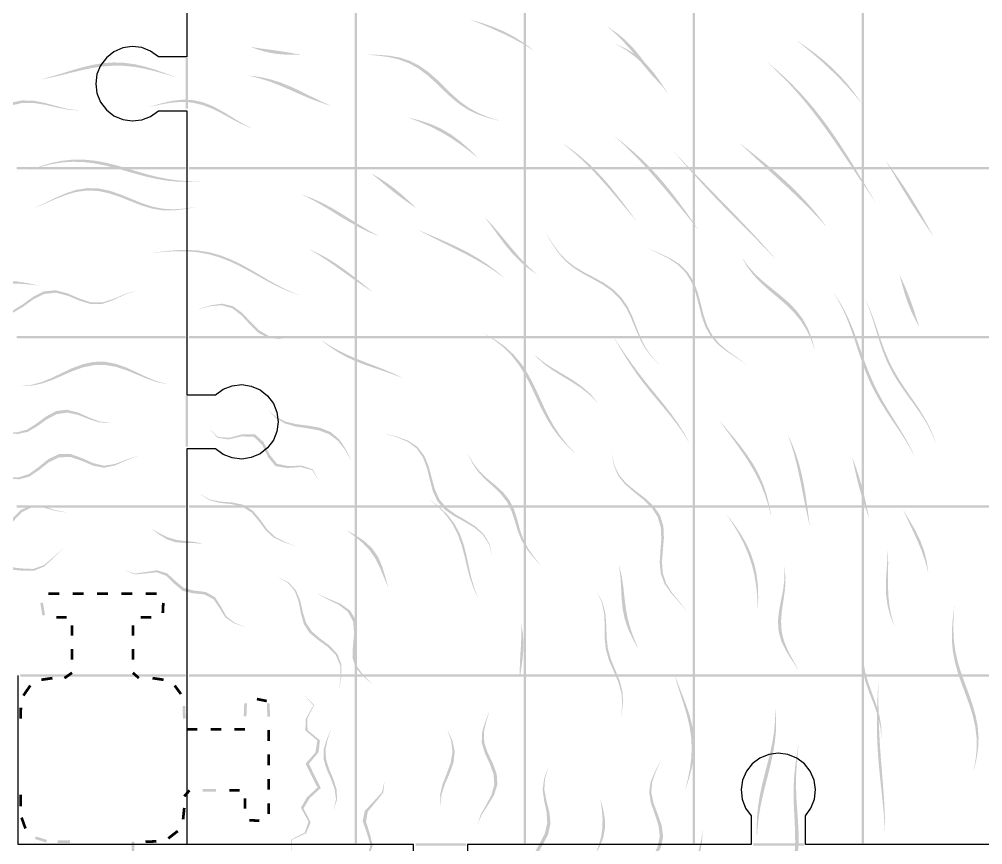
# Model space of a CAD drawing. Header units: millimetres. Extents: x 5 to 414, y 6 to 775.
# Drawn here: x 198.5 to 331.7, y 185.4 to 299.4 of the extents above; entities that cross this region are included whole.
import ezdxf

# ---------------------------------------------------------------- set-up
doc = ezdxf.new("R2010")
doc.units = ezdxf.units.MM
doc.layers.add('CUT', color=1, linetype='Continuous')
doc.layers.add('RASTER', color=7, linetype='Continuous')

msp = doc.modelspace()

# ---------------------------------------------------------------- hatches: boundary and pattern name
at = {"layer": 'RASTER'}
for points in [[(244.862, 302.001), (245.188, 302.001), (245.188, 278.977), (244.862, 278.977)], [(268.212, 302.001), (268.538, 302.001), (268.538, 278.977), (268.212, 278.977)], [(291.562, 302.001), (291.888, 302.001), (291.888, 278.977), (291.562, 278.977)], [(314.912, 302.001), (315.238, 302.001), (315.238, 278.977), (314.912, 278.977)], [(260.912, 299.319), (262.475, 298.868), (264.006, 298.338), (265.488, 297.706), (266.91, 296.958), (268.268, 296.099), (269.566, 295.144), (269.556, 295.128), (268.184, 295.955), (266.774, 296.719), (265.336, 297.43), (263.876, 298.096), (262.399, 298.72), (260.904, 299.302)], [(279.813, 298.356), (281.088, 297.503), (282.268, 296.517), (283.354, 295.408), (284.356, 294.202), (285.3, 292.934), (286.218, 291.651), (287.146, 290.397), (287.134, 290.382), (286.091, 291.493), (285.084, 292.66), (284.094, 293.859), (283.096, 295.063), (282.063, 296.234), (280.971, 297.338), (279.802, 298.34)], [(280.971, 295.971), (282.488, 295.25), (283.878, 294.349), (285.118, 293.25), (286.215, 291.978), (287.204, 290.588), (288.142, 289.157), (288.13, 289.143), (287.101, 290.463), (286.048, 291.77), (284.93, 293.01), (283.717, 294.137), (282.392, 295.12), (280.96, 295.955)], [(305.985, 296.459), (307.274, 295.569), (308.533, 294.641), (309.748, 293.662), (310.906, 292.623), (311.998, 291.52), (313.021, 290.352), (313.977, 289.126), (314.874, 287.851), (314.859, 287.839), (313.875, 289.036), (312.846, 290.194), (311.776, 291.314), (310.669, 292.399), (309.531, 293.452), (308.366, 294.475), (307.178, 295.472), (305.972, 296.446)], [(230.545, 295.566), (231.673, 295.393), (232.808, 295.242), (233.946, 295.091), (235.082, 294.921), (236.213, 294.723), (237.338, 294.497), (237.333, 294.479), (236.151, 294.492), (234.982, 294.533), (233.837, 294.645), (232.717, 294.852), (231.621, 295.159), (230.541, 295.548)], [(246.547, 294.525), (248.098, 294.481), (249.635, 294.363), (251.122, 294.095), (252.533, 293.63), (253.85, 292.95), (255.074, 292.079), (256.221, 291.067), (257.321, 289.988), (258.413, 288.923), (259.539, 287.945), (260.731, 287.102), (262.008, 286.414), (263.371, 285.866), (264.8, 285.411), (264.79, 285.396), (263.313, 285.768), (261.906, 286.238), (260.591, 286.854), (259.37, 287.635), (258.225, 288.566), (257.123, 289.6), (256.024, 290.666), (254.887, 291.685), (253.682, 292.583), (252.391, 293.307), (251.011, 293.833), (249.558, 294.173), (248.057, 294.375), (246.541, 294.507)], [(201.586, 291.126), (202.982, 291.494), (204.382, 291.914), (205.791, 292.351), (207.213, 292.76), (208.646, 293.1), (210.089, 293.333), (211.537, 293.433), (212.984, 293.385), (214.424, 293.191), (215.853, 292.866), (217.266, 292.439), (218.664, 291.949), (220.049, 291.439), (220.047, 291.421), (218.653, 291.828), (217.25, 292.22), (215.834, 292.561), (214.407, 292.817), (212.971, 292.963), (211.53, 292.986), (210.089, 292.886), (208.652, 292.677), (207.223, 292.386), (205.805, 292.046), (204.395, 291.695), (202.991, 291.372), (201.588, 291.107)], [(221.512, 294.062), (221.838, 294.062), (221.838, 287.057), (221.512, 287.057)], [(301.887, 293.474), (303.059, 292.489), (304.199, 291.468), (305.302, 290.408), (306.367, 289.31), (307.393, 288.176), (308.379, 287.006), (309.328, 285.804), (310.241, 284.574), (311.121, 283.32), (311.972, 282.046), (312.8, 280.757), (313.608, 279.458), (314.404, 278.155), (315.193, 276.85), (315.979, 275.549), (316.768, 274.254), (316.753, 274.243), (315.902, 275.492), (315.056, 276.747), (314.215, 278.008), (313.374, 279.272), (312.529, 280.536), (311.676, 281.799), (310.81, 283.054), (309.927, 284.3), (309.023, 285.532), (308.094, 286.746), (307.137, 287.937), (306.15, 289.103), (305.131, 290.241), (304.078, 291.347), (302.992, 292.421), (301.874, 293.461)], [(230.222, 291.617), (231.722, 291.425), (233.195, 291.103), (234.635, 290.649), (236.04, 290.082), (237.418, 289.437), (238.777, 288.76), (240.133, 288.094), (241.499, 287.478), (241.493, 287.46), (240.075, 287.919), (238.68, 288.449), (237.298, 289.035), (235.918, 289.646), (234.528, 290.243), (233.117, 290.787), (231.681, 291.245), (230.218, 291.598)], [(186.857, 284.726), (188.463, 284.671), (190.019, 284.767), (191.514, 285.114), (192.96, 285.719), (194.388, 286.491), (195.833, 287.269), (197.32, 287.877), (198.858, 288.185), (200.435, 288.154), (202.03, 287.846), (203.619, 287.407), (205.187, 287.016), (206.731, 286.829), (206.732, 286.81), (205.192, 286.911), (203.632, 287.219), (202.053, 287.586), (200.468, 287.837), (198.901, 287.828), (197.373, 287.499), (195.892, 286.892), (194.45, 286.136), (193.02, 285.406), (191.567, 284.859), (190.061, 284.583), (188.488, 284.568), (186.862, 284.708)], [(216.484, 287.292), (217.983, 287.738), (219.491, 288.104), (220.996, 288.292), (222.478, 288.237), (223.925, 287.916), (225.328, 287.353), (226.687, 286.616), (228.015, 285.798), (229.33, 285.006), (230.657, 284.331), (230.653, 284.313), (229.302, 284.879), (227.969, 285.573), (226.63, 286.312), (225.267, 286.999), (223.868, 287.543), (222.43, 287.881), (220.959, 287.985), (219.468, 287.875), (217.971, 287.609), (216.483, 287.273)], [(252.242, 285.824), (253.823, 285.428), (255.36, 284.921), (256.828, 284.268), (258.21, 283.454), (259.504, 282.491), (260.722, 281.413), (261.889, 280.271), (261.879, 280.255), (260.623, 281.248), (259.338, 282.204), (258.01, 283.097), (256.634, 283.908), (255.208, 284.627), (253.738, 285.255), (252.234, 285.808)], [(280.883, 283.147), (282.111, 282.183), (283.301, 281.172), (284.451, 280.116), (285.559, 279.015), (286.624, 277.871), (287.647, 276.689), (288.632, 275.473), (289.583, 274.23), (290.505, 272.968), (291.406, 271.693), (292.293, 270.414), (292.279, 270.402), (291.309, 271.605), (290.334, 272.807), (289.352, 274.007), (288.361, 275.203), (287.358, 276.392), (286.338, 277.57), (285.299, 278.734), (284.237, 279.877), (283.147, 280.995), (282.026, 282.082), (280.871, 283.133)], [(273.592, 282.258), (274.806, 281.421), (275.973, 280.519), (277.088, 279.554), (278.15, 278.528), (279.163, 277.448), (280.132, 276.325), (281.062, 275.169), (281.966, 273.992), (282.854, 272.81), (283.738, 271.632), (283.725, 271.619), (282.777, 272.729), (281.833, 273.85), (280.887, 274.975), (279.93, 276.097), (278.956, 277.207), (277.955, 278.295), (276.923, 279.351), (275.852, 280.366), (274.738, 281.333), (273.58, 282.244)], [(289.026, 281.029), (290.035, 279.983), (291.043, 278.939), (292.052, 277.896), (293.063, 276.855), (294.074, 275.816), (295.087, 274.776), (296.101, 273.735), (297.113, 272.692), (298.123, 271.643), (299.128, 270.587), (300.126, 269.523), (301.114, 268.447), (302.089, 267.358), (303.05, 266.254), (303.035, 266.242), (302.023, 267.307), (301, 268.358), (299.97, 269.398), (298.938, 270.431), (297.909, 271.462), (296.885, 272.494), (295.87, 273.53), (294.864, 274.573), (293.87, 275.624), (292.885, 276.685), (291.91, 277.756), (290.942, 278.836), (289.977, 279.923), (289.013, 281.015)], [(298.107, 282.252), (299.291, 281.321), (300.476, 280.383), (301.652, 279.431), (302.814, 278.458), (303.953, 277.458), (305.064, 276.427), (306.141, 275.363), (307.181, 274.264), (308.18, 273.13), (309.138, 271.962), (310.054, 270.761), (310.039, 270.75), (309.02, 271.873), (307.971, 272.968), (306.897, 274.039), (305.806, 275.09), (304.704, 276.127), (303.597, 277.153), (302.488, 278.172), (301.382, 279.189), (300.281, 280.204), (299.184, 281.221), (298.093, 282.239)], [(200.093, 278.602), (201.522, 279.129), (202.973, 279.556), (204.444, 279.855), (205.929, 280.007), (207.422, 280.007), (208.915, 279.863), (210.402, 279.595), (211.877, 279.233), (213.338, 278.814), (214.785, 278.379), (216.221, 277.965), (217.651, 277.604), (219.082, 277.322), (220.52, 277.128), (221.971, 277.022), (223.439, 276.991), (223.436, 276.972), (221.957, 276.929), (220.498, 276.962), (219.055, 277.088), (217.623, 277.312), (216.194, 277.624), (214.762, 278.001), (213.321, 278.414), (211.867, 278.825), (210.4, 279.195), (208.92, 279.485), (207.433, 279.665), (205.944, 279.714), (204.46, 279.621), (202.987, 279.389), (201.532, 279.035), (200.095, 278.584)], [(318.33, 279.745), (319.22, 278.517), (320.09, 277.276), (320.936, 276.018), (321.755, 274.741), (322.544, 273.447), (323.308, 272.138), (324.052, 270.818), (324.785, 269.494), (324.769, 269.484), (323.923, 270.734), (323.083, 271.989), (322.257, 273.253), (321.448, 274.528), (320.654, 275.817), (319.873, 277.117), (319.096, 278.425), (318.315, 279.734)], [(198.162, 278.977), (221.512, 278.977), (221.512, 278.651), (198.162, 278.651)], [(221.979, 278.977), (245.188, 278.977), (245.188, 278.651), (221.979, 278.651)], [(244.862, 278.977), (268.538, 278.977), (268.538, 278.651), (244.862, 278.651)], [(244.862, 278.651), (245.188, 278.651), (245.188, 255.627), (244.862, 255.627)], [(268.212, 278.977), (291.888, 278.977), (291.888, 278.651), (268.212, 278.651)], [(268.212, 278.651), (268.538, 278.651), (268.538, 255.627), (268.212, 255.627)], [(291.562, 278.977), (315.238, 278.977), (315.238, 278.651), (291.562, 278.651)], [(291.562, 278.651), (291.888, 278.651), (291.888, 255.627), (291.562, 255.627)], [(314.912, 278.977), (338.588, 278.977), (338.588, 278.651), (314.912, 278.651)], [(314.912, 278.651), (315.238, 278.651), (315.238, 255.627), (314.912, 255.627)], [(247.205, 278.082), (248.308, 277.437), (249.378, 276.734), (250.409, 275.966), (251.402, 275.137), (252.363, 274.266), (253.307, 273.383), (253.298, 273.367), (252.253, 274.065), (251.222, 274.798), (250.209, 275.573), (249.208, 276.39), (248.209, 277.23), (247.198, 278.065)], [(200.581, 273.34), (202.002, 273.997), (203.438, 274.705), (204.901, 275.353), (206.393, 275.835), (207.908, 276.071), (209.431, 276.029), (210.95, 275.722), (212.451, 275.217), (213.93, 274.611), (215.389, 274.015), (216.838, 273.532), (218.295, 273.232), (219.772, 273.143), (221.281, 273.24), (222.822, 273.454), (222.819, 273.435), (221.268, 273.149), (219.751, 272.982), (218.27, 273.006), (216.813, 273.25), (215.366, 273.689), (213.912, 274.255), (212.44, 274.845), (210.946, 275.35), (209.434, 275.672), (207.916, 275.745), (206.406, 275.553), (204.916, 275.126), (203.452, 274.543), (202.011, 273.905), (200.583, 273.322)], [(237.596, 275.159), (239.015, 274.644), (240.392, 274.022), (241.729, 273.31), (243.033, 272.536), (244.316, 271.733), (245.594, 270.934), (246.88, 270.166), (248.187, 269.446), (248.178, 269.429), (246.804, 270.015), (245.464, 270.666), (244.156, 271.384), (242.867, 272.157), (241.582, 272.956), (240.283, 273.745), (238.956, 274.485), (237.59, 275.141)], [(262.873, 272.032), (263.921, 270.903), (264.926, 269.732), (265.905, 268.546), (266.881, 267.374), (267.878, 266.242), (268.919, 265.172), (270.021, 264.176), (270.009, 264.162), (268.795, 265.029), (267.67, 265.992), (266.629, 267.062), (265.658, 268.23), (264.73, 269.472), (263.81, 270.751), (262.862, 272.017)], [(253.668, 270.298), (255.053, 269.695), (256.449, 269.096), (257.845, 268.481), (259.229, 267.833), (260.588, 267.135), (261.911, 266.373), (263.185, 265.54), (264.405, 264.631), (265.565, 263.648), (265.553, 263.634), (264.324, 264.532), (263.048, 265.363), (261.734, 266.137), (260.393, 266.864), (259.039, 267.559), (257.68, 268.236), (256.327, 268.908), (254.985, 269.587), (253.658, 270.282)], [(271.344, 269.747), (272.19, 268.44), (273.085, 267.208), (274.104, 266.123), (275.279, 265.207), (276.595, 264.426), (277.988, 263.703), (279.363, 262.943), (280.624, 262.057), (281.696, 260.99), (282.556, 259.735), (283.232, 258.334), (283.804, 256.864), (284.378, 255.415), (285.055, 254.06), (285.902, 252.842), (286.932, 251.756), (286.917, 251.745), (285.842, 252.799), (284.954, 253.984), (284.24, 255.306), (283.635, 256.727), (283.038, 258.171), (282.344, 259.552), (281.476, 260.794), (280.402, 261.854), (279.149, 262.74), (277.788, 263.508), (276.417, 264.245), (275.128, 265.049), (273.984, 265.995), (273.001, 267.114), (272.141, 268.384), (271.332, 269.733)], [(285.438, 267.735), (286.956, 267.096), (288.442, 266.402), (289.775, 265.552), (290.865, 264.483), (291.681, 263.186), (292.254, 261.704), (292.675, 260.124), (293.071, 258.548), (293.571, 257.068), (294.277, 255.748), (295.231, 254.601), (296.407, 253.594), (297.715, 252.656), (299.024, 251.699), (299.008, 251.689), (297.64, 252.609), (296.278, 253.51), (295.054, 254.482), (294.061, 255.598), (293.328, 256.893), (292.811, 258.355), (292.412, 259.923), (292, 261.505), (291.448, 262.997), (290.664, 264.315), (289.613, 265.413), (288.326, 266.3), (286.891, 267.036), (285.424, 267.722)], [(217.004, 267.151), (218.555, 267.352), (220.115, 267.496), (221.675, 267.541), (223.223, 267.451), (224.746, 267.206), (226.236, 266.8), (227.685, 266.247), (229.093, 265.575), (230.465, 264.821), (231.81, 264.031), (233.142, 263.249), (234.478, 262.512), (235.832, 261.849), (237.217, 261.269), (237.209, 261.252), (235.802, 261.772), (234.428, 262.379), (233.077, 263.063), (231.735, 263.801), (230.385, 264.557), (229.014, 265.288), (227.61, 265.953), (226.169, 266.511), (224.69, 266.936), (223.178, 267.213), (221.643, 267.347), (220.095, 267.355), (218.545, 267.27), (217.002, 267.133)], [(238.677, 267.579), (240.025, 266.945), (241.33, 266.223), (242.592, 265.419), (243.811, 264.548), (244.996, 263.63), (246.158, 262.691), (247.312, 261.759), (247.302, 261.743), (246.08, 262.549), (244.867, 263.384), (243.658, 264.242), (242.444, 265.111), (241.215, 265.97), (239.96, 266.796), (238.67, 267.561)], [(298.383, 266.462), (299.238, 265.278), (300.219, 264.19), (301.316, 263.181), (302.492, 262.218), (303.691, 261.259), (304.847, 260.256), (305.896, 259.172), (306.789, 257.981), (307.501, 256.676), (308.037, 255.268), (308.431, 253.787), (308.415, 253.777), (307.909, 255.192), (307.272, 256.536), (306.477, 257.785), (305.527, 258.934), (304.45, 259.992), (303.298, 260.989), (302.133, 261.965), (301.018, 262.965), (300.004, 264.03), (299.12, 265.188), (298.369, 266.45)], [(320.197, 264.007), (320.727, 262.871), (321.224, 261.717), (321.678, 260.543), (322.091, 259.35), (322.479, 258.149), (322.868, 256.952), (322.852, 256.944), (322.259, 258.029), (321.725, 259.147), (321.26, 260.306), (320.862, 261.507), (320.513, 262.743), (320.181, 263.998)], [(191.326, 260.992), (192.556, 261.858), (193.846, 262.572), (195.207, 263.049), (196.63, 263.249), (198.096, 263.194), (199.576, 262.958), (201.047, 262.652), (201.049, 262.634), (199.604, 262.783), (198.15, 262.894), (196.704, 262.881), (195.289, 262.683), (193.919, 262.277), (192.602, 261.687), (191.331, 260.975)], [(189.379, 258.815), (190.927, 259.262), (192.627, 259.16), (194.355, 258.834), (195.998, 258.72), (197.514, 259.113), (198.949, 259.996), (200.391, 261.042), (201.909, 261.804), (203.514, 261.968), (205.165, 261.536), (206.802, 260.83), (208.396, 260.301), (209.961, 260.277), (211.537, 260.77), (213.15, 261.471), (214.783, 261.93), (214.782, 261.911), (213.146, 261.387), (211.534, 260.623), (209.961, 260.072), (208.402, 260.046), (206.817, 260.533), (205.19, 261.21), (203.549, 261.622), (201.952, 261.453), (200.442, 260.699), (199.006, 259.673), (197.573, 258.822), (196.055, 258.471), (194.406, 258.636), (192.666, 259.019), (190.951, 259.182), (189.385, 258.797)], [(311.054, 261.614), (311.877, 260.372), (312.605, 259.072), (313.245, 257.721), (313.813, 256.334), (314.332, 254.924), (314.829, 253.509), (315.33, 252.104), (315.863, 250.719), (316.444, 249.363), (317.086, 248.037), (317.788, 246.739), (318.542, 245.462), (319.328, 244.194), (320.122, 242.923), (320.895, 241.637), (321.618, 240.326), (322.265, 238.981), (322.247, 238.974), (321.537, 240.295), (320.755, 241.581), (319.927, 242.842), (319.084, 244.089), (318.258, 245.335), (317.473, 246.594), (316.751, 247.878), (316.1, 249.194), (315.521, 250.546), (315.001, 251.932), (314.523, 253.345), (314.06, 254.773), (313.582, 256.202), (313.062, 257.614), (312.475, 258.994), (311.804, 260.327), (311.038, 261.604)], [(223.266, 259.342), (224.92, 259.88), (226.537, 260.113), (228.018, 259.763), (229.319, 258.829), (230.49, 257.582), (231.652, 256.423), (232.943, 255.68), (234.435, 255.444), (236.089, 255.528), (237.76, 255.569), (237.752, 255.552), (236.038, 255.415), (234.351, 255.242), (232.836, 255.405), (231.534, 256.1), (230.374, 257.241), (229.216, 258.501), (227.936, 259.479), (226.481, 259.901), (224.891, 259.759), (223.262, 259.324)], [(315.441, 260.695), (316.057, 259.342), (316.59, 257.946), (317.074, 256.529), (317.549, 255.114), (318.054, 253.722), (318.622, 252.367), (319.271, 251.055), (320.005, 249.784), (320.811, 248.544), (321.66, 247.317), (322.515, 246.085), (323.331, 244.83), (324.069, 243.536), (324.697, 242.194), (325.198, 240.801), (325.181, 240.795), (324.624, 242.165), (323.944, 243.485), (323.159, 244.758), (322.302, 245.993), (321.417, 247.208), (320.547, 248.421), (319.731, 249.653), (318.999, 250.921), (318.363, 252.235), (317.818, 253.598), (317.345, 255.004), (316.911, 256.438), (316.473, 257.879), (315.99, 259.303), (315.425, 260.685)], [(262.8, 255.961), (264.249, 255.154), (265.588, 254.211), (266.789, 253.116), (267.838, 251.872), (268.741, 250.502), (269.526, 249.041), (270.234, 247.536), (270.914, 246.031), (271.62, 244.566), (272.394, 243.169), (273.268, 241.853), (274.251, 240.613), (275.331, 239.43), (275.315, 239.42), (274.151, 240.546), (273.092, 241.728), (272.153, 242.991), (271.328, 244.341), (270.59, 245.77), (269.896, 247.253), (269.194, 248.752), (268.434, 250.222), (267.57, 251.619), (266.575, 252.905), (265.438, 254.056), (264.167, 255.066), (262.788, 255.947)], [(198.162, 255.627), (221.512, 255.627), (221.512, 255.301), (198.162, 255.301)], [(221.979, 255.627), (245.188, 255.627), (245.188, 255.301), (221.979, 255.301)], [(240.272, 255.06), (241.408, 254.325), (242.579, 253.662), (243.792, 253.065), (245.044, 252.522), (246.33, 252.015), (247.639, 251.519), (248.952, 251.006), (250.252, 250.452), (251.519, 249.831), (251.507, 249.817), (250.171, 250.344), (248.813, 250.814), (247.46, 251.261), (246.135, 251.72), (244.855, 252.223), (243.629, 252.796), (242.46, 253.456), (241.342, 254.207), (240.263, 255.043)], [(244.862, 255.627), (268.538, 255.627), (268.538, 255.301), (244.862, 255.301)], [(244.862, 255.301), (245.188, 255.301), (245.188, 232.277), (244.862, 232.277)], [(268.212, 255.627), (291.888, 255.627), (291.888, 255.301), (268.212, 255.301)], [(268.212, 255.301), (268.538, 255.301), (268.538, 232.277), (268.212, 232.277)], [(280.704, 255.394), (281.537, 254.158), (282.373, 252.93), (283.227, 251.717), (284.107, 250.526), (285.017, 249.355), (285.95, 248.196), (286.895, 247.04), (287.833, 245.873), (288.743, 244.684), (289.604, 243.459), (290.399, 242.192), (291.115, 240.881), (291.099, 240.872), (290.311, 242.143), (289.451, 243.37), (288.535, 244.558), (287.584, 245.718), (286.622, 246.863), (285.671, 248.008), (284.75, 249.169), (283.869, 250.355), (283.032, 251.572), (282.233, 252.821), (281.459, 254.096), (280.69, 255.382)], [(291.562, 255.627), (315.238, 255.627), (315.238, 255.301), (291.562, 255.301)], [(291.562, 255.301), (291.888, 255.301), (291.888, 232.277), (291.562, 232.277)], [(314.912, 255.627), (338.588, 255.627), (338.588, 255.301), (314.912, 255.301)], [(314.912, 255.301), (315.238, 255.301), (315.238, 232.277), (314.912, 232.277)], [(269.702, 253.053), (270.883, 252.084), (272.195, 251.217), (273.586, 250.397), (274.985, 249.557), (276.31, 248.634), (277.491, 247.58), (278.475, 246.371), (278.46, 246.36), (277.374, 247.493), (276.115, 248.482), (274.748, 249.366), (273.353, 250.202), (272.008, 251.055), (270.774, 251.986), (269.688, 253.04)], [(198.745, 248.73), (200.192, 248.904), (201.6, 249.285), (202.993, 249.852), (204.394, 250.531), (205.825, 251.207), (207.293, 251.756), (208.793, 252.072), (210.306, 252.091), (211.811, 251.811), (213.289, 251.29), (214.731, 250.631), (216.142, 249.959), (217.54, 249.391), (218.949, 249.007), (218.946, 248.989), (217.523, 249.276), (216.118, 249.752), (214.705, 250.341), (213.267, 250.93), (211.798, 251.399), (210.304, 251.646), (208.803, 251.616), (207.315, 251.312), (205.857, 250.796), (204.432, 250.172), (203.031, 249.563), (201.634, 249.079), (200.214, 248.79), (198.749, 248.711)], [(221.512, 247.362), (221.838, 247.362), (221.838, 240.357), (221.512, 240.357)], [(195.114, 242.583), (196.704, 242.386), (198.214, 242.343), (199.598, 242.731), (200.902, 243.555), (202.214, 244.538), (203.606, 245.274), (205.087, 245.463), (206.611, 245.083), (208.116, 244.404), (209.576, 243.837), (211.009, 243.701), (211.008, 243.682), (209.577, 243.701), (208.126, 244.16), (206.634, 244.751), (205.127, 245.068), (203.662, 244.847), (202.283, 244.113), (200.978, 243.165), (199.672, 242.406), (198.275, 242.107), (196.742, 242.256), (195.12, 242.566)], [(232.833, 245.444), (234.012, 244.465), (235.344, 243.806), (236.858, 243.457), (238.493, 243.255), (240.114, 242.96), (241.565, 242.36), (242.74, 241.356), (243.635, 240.002), (244.354, 238.482), (244.342, 238.468), (243.539, 239.88), (242.577, 241.135), (241.357, 242.062), (239.888, 242.617), (238.277, 242.905), (236.676, 243.142), (235.213, 243.565), (233.942, 244.326), (232.825, 245.427)], [(295.339, 243.907), (296.296, 242.741), (297.268, 241.573), (298.223, 240.385), (299.128, 239.163), (299.955, 237.894), (300.678, 236.574), (301.284, 235.2), (301.767, 233.775), (302.136, 232.31), (302.407, 230.815), (302.39, 230.808), (302.019, 232.265), (301.561, 233.693), (301.008, 235.084), (300.359, 236.435), (299.622, 237.744), (298.814, 239.014), (297.955, 240.254), (297.07, 241.472), (296.185, 242.683), (295.322, 243.898)], [(224.762, 242.832), (225.963, 241.699), (227.519, 241.584), (229.367, 242.071), (231.068, 242.073), (232.265, 240.977), (233.096, 239.272), (234.105, 238.004), (235.664, 237.675), (237.532, 237.74), (239.063, 237.22), (239.882, 235.732), (239.871, 235.718), (238.985, 237.113), (237.4, 237.545), (235.491, 237.402), (233.909, 237.673), (232.896, 238.907), (232.076, 240.605), (230.905, 241.725), (229.239, 241.775), (227.433, 241.364), (225.918, 241.575), (224.757, 242.815)], [(249.086, 242.125), (250.729, 241.733), (252.269, 241.176), (253.547, 240.312), (254.479, 239.1), (255.092, 237.612), (255.517, 235.999), (255.949, 234.438), (256.576, 233.068), (257.513, 231.946), (258.754, 231.031), (260.175, 230.205), (261.571, 229.32), (262.724, 228.251), (263.485, 226.938), (263.827, 225.402), (263.81, 225.394), (263.403, 226.892), (262.582, 228.167), (261.375, 229.198), (259.936, 230.047), (258.483, 230.842), (257.221, 231.732), (256.278, 232.838), (255.657, 234.2), (255.242, 235.764), (254.846, 237.391), (254.271, 238.904), (253.384, 240.15), (252.155, 241.057), (250.666, 241.664), (249.073, 242.11)], [(304.763, 241.919), (305.349, 240.616), (305.856, 239.279), (306.285, 237.911), (306.64, 236.517), (306.931, 235.104), (307.171, 233.678), (307.377, 232.248), (307.567, 230.822), (307.762, 229.405), (307.744, 229.399), (307.432, 230.775), (307.139, 232.162), (306.859, 233.561), (306.58, 234.966), (306.291, 236.375), (305.978, 237.781), (305.625, 239.178), (305.219, 240.557), (304.746, 241.911)], [(193.525, 236.206), (195.133, 236.357), (196.823, 236.167), (198.416, 236.118), (199.841, 236.576), (201.162, 237.537), (202.51, 238.626), (203.973, 239.334), (205.545, 239.355), (207.147, 238.79), (208.704, 238.082), (210.207, 237.73), (211.709, 237.956), (213.263, 238.566), (214.858, 239.072), (214.856, 239.053), (213.254, 238.453), (211.701, 237.753), (210.206, 237.446), (208.715, 237.731), (207.175, 238.389), (205.591, 238.925), (204.036, 238.895), (202.587, 238.2), (201.248, 237.145), (199.929, 236.235), (198.497, 235.846), (196.888, 235.974), (195.173, 236.251), (193.532, 236.189)], [(260.529, 239.32), (261.243, 238.086), (262.102, 236.975), (263.135, 235.99), (264.265, 235.061), (265.347, 234.079), (266.241, 232.959), (266.883, 231.678), (267.323, 230.286), (267.7, 228.875), (268.17, 227.53), (268.828, 226.287), (269.653, 225.122), (270.521, 223.964), (270.504, 223.956), (269.55, 225.073), (268.645, 226.196), (267.919, 227.398), (267.396, 228.708), (266.984, 230.09), (266.529, 231.463), (265.891, 232.736), (265.021, 233.861), (263.981, 234.862), (262.906, 235.823), (261.94, 236.851), (261.154, 238.015), (260.514, 239.308)], [(280.412, 239.267), (280.764, 237.75), (281.417, 236.417), (282.416, 235.269), (283.677, 234.24), (285.018, 233.223), (286.215, 232.108), (287.079, 230.823), (287.522, 229.352), (287.591, 227.74), (287.448, 226.069), (287.323, 224.431), (287.429, 222.896), (287.895, 221.489), (288.714, 220.184), (289.752, 218.923), (290.784, 217.636), (290.766, 217.632), (289.663, 218.899), (288.558, 220.138), (287.677, 221.421), (287.159, 222.806), (287.011, 224.321), (287.105, 225.94), (287.23, 227.597), (287.158, 229.201), (286.724, 230.668), (285.882, 231.955), (284.72, 233.079), (283.423, 234.112), (282.214, 235.163), (281.275, 236.338), (280.685, 237.704), (280.396, 239.257)], [(313.653, 238.8), (314.136, 237.463), (314.582, 236.113), (314.979, 234.748), (315.328, 233.368), (315.639, 231.979), (315.934, 230.588), (315.916, 230.583), (315.442, 231.914), (315.001, 233.255), (314.606, 234.614), (314.258, 235.993), (313.942, 237.388), (313.635, 238.793)], [(223.497, 233.798), (224.812, 233.074), (226.301, 232.763), (227.92, 232.651), (229.476, 232.328), (230.78, 231.517), (231.805, 230.284), (232.731, 228.974), (233.812, 227.93), (235.163, 227.23), (236.65, 226.643), (236.637, 226.629), (235.094, 227.147), (233.697, 227.78), (232.584, 228.768), (231.644, 230.038), (230.621, 231.253), (229.334, 232.071), (227.806, 232.425), (226.223, 232.592), (224.77, 232.974), (223.49, 233.78)], [(187.653, 223.557), (188.37, 225.063), (189.112, 226.646), (190.225, 227.791), (191.766, 228.264), (193.496, 228.312), (195.092, 228.489), (196.406, 229.217), (197.551, 230.437), (198.768, 231.641), (200.217, 232.258), (201.861, 232.113), (203.534, 231.577), (205.099, 231.283), (205.102, 231.265), (203.554, 231.469), (201.906, 231.921), (200.29, 231.995), (198.872, 231.323), (197.683, 230.084), (196.562, 228.849), (195.264, 228.128), (193.673, 227.978), (191.935, 227.975), (190.373, 227.561), (189.226, 226.485), (188.438, 224.976), (187.665, 223.543)], [(198.162, 232.277), (221.512, 232.277), (221.512, 231.951), (198.162, 231.951)], [(221.979, 232.277), (245.188, 232.277), (245.188, 231.951), (221.979, 231.951)], [(244.862, 232.277), (268.538, 232.277), (268.538, 231.951), (244.862, 231.951)], [(244.862, 231.951), (245.188, 231.951), (245.188, 208.927), (244.862, 208.927)], [(255.267, 232.995), (256.535, 232.047), (257.669, 230.973), (258.614, 229.754), (259.35, 228.396), (259.892, 226.928), (260.289, 225.396), (260.613, 223.85), (260.947, 222.334), (261.365, 220.879), (261.915, 219.494), (261.898, 219.487), (261.266, 220.833), (260.777, 222.25), (260.388, 223.731), (260.031, 225.251), (259.626, 226.769), (259.1, 228.238), (258.403, 229.612), (257.514, 230.863), (256.448, 231.981), (255.252, 232.984)], [(268.212, 232.277), (291.888, 232.277), (291.888, 231.951), (268.212, 231.951)], [(268.212, 231.951), (268.538, 231.951), (268.538, 208.927), (268.212, 208.927)], [(291.562, 232.277), (315.238, 232.277), (315.238, 231.951), (291.562, 231.951)], [(291.562, 231.951), (291.888, 231.951), (291.888, 208.927), (291.562, 208.927)], [(314.912, 232.277), (338.588, 232.277), (338.588, 231.951), (314.912, 231.951)], [(314.912, 231.951), (315.238, 231.951), (315.238, 208.927), (314.912, 208.927)], [(296.32, 230.938), (297.272, 229.676), (298.16, 228.374), (298.943, 227.024), (299.59, 225.62), (300.079, 224.162), (300.406, 222.656), (300.579, 221.113), (300.622, 219.545), (300.57, 217.967), (300.551, 217.962), (300.493, 219.513), (300.353, 221.053), (300.109, 222.572), (299.746, 224.062), (299.258, 225.514), (298.651, 226.926), (297.939, 228.296), (297.147, 229.629), (296.303, 230.932)], [(320.707, 231.547), (321.519, 230.21), (322.302, 228.853), (322.99, 227.461), (323.533, 226.024), (323.909, 224.542), (324.119, 223.022), (324.101, 223.018), (323.72, 224.497), (323.222, 225.945), (322.633, 227.365), (321.992, 228.766), (321.333, 230.154), (320.69, 231.541)], [(216.793, 228.995), (217.9, 228.388), (219.001, 227.842), (220.15, 227.491), (221.373, 227.33), (222.638, 227.215), (223.865, 226.95), (223.857, 226.933), (222.568, 227.048), (221.268, 227.05), (220.042, 227.167), (218.917, 227.555), (217.856, 228.213), (216.789, 228.977)], [(243.771, 228.816), (245.044, 228.086), (246.259, 227.27), (247.301, 226.287), (248.101, 225.111), (248.669, 223.779), (249.09, 222.372), (249.491, 220.982), (249.475, 220.972), (248.912, 222.257), (248.368, 223.571), (247.737, 224.844), (246.945, 226.009), (245.978, 227.036), (244.886, 227.946), (243.758, 228.803)], [(184.277, 213.229), (185.174, 214.645), (186.703, 215.57), (188.474, 216.19), (190.027, 216.884), (191.113, 217.993), (191.826, 219.581), (192.504, 221.366), (193.503, 222.865), (194.974, 223.689), (196.799, 223.798), (198.693, 223.543), (200.407, 223.469), (201.869, 223.978), (203.197, 225.072), (204.576, 226.339), (204.579, 226.321), (203.223, 224.965), (201.927, 223.789), (200.502, 223.208), (198.829, 223.225), (196.976, 223.439), (195.189, 223.308), (193.749, 222.48), (192.771, 220.996), (192.101, 219.241), (191.382, 217.696), (190.272, 216.641), (188.682, 216.006), (186.858, 215.447), (185.263, 214.581), (184.293, 213.219)], [(318.51, 225.948), (318.584, 224.445), (318.579, 222.932), (318.561, 221.425), (318.596, 219.938), (318.738, 218.48), (319.015, 217.05), (319.429, 215.644), (319.411, 215.64), (318.872, 217.024), (318.495, 218.432), (318.299, 219.876), (318.265, 221.358), (318.339, 222.874), (318.443, 224.41), (318.492, 225.943)], [(281.383, 223.958), (281.751, 222.512), (281.979, 221.025), (282.141, 219.529), (282.322, 218.049), (282.59, 216.602), (282.98, 215.191), (283.482, 213.803), (284.045, 212.421), (284.027, 212.417), (283.303, 213.762), (282.667, 215.113), (282.189, 216.495), (281.892, 217.924), (281.744, 219.405), (281.673, 220.923), (281.578, 222.451), (281.366, 223.951)], [(213.109, 223.259), (214.48, 222.831), (215.978, 223.038), (217.548, 223.288), (218.954, 222.843), (220.108, 221.77), (221.258, 220.829), (222.681, 220.474), (224.256, 220.291), (225.55, 219.572), (226.386, 218.238), (227.14, 216.898), (228.28, 216.041), (229.717, 215.433), (229.704, 215.421), (228.2, 215.958), (227.005, 216.742), (226.21, 218.012), (225.35, 219.284), (224.049, 219.953), (222.481, 220.105), (221.078, 220.45), (219.958, 221.404), (218.839, 222.512), (217.469, 223.013), (215.932, 222.837), (214.461, 222.717), (213.106, 223.24)], [(304.208, 223.692), (304.399, 222.257), (304.34, 220.764), (304.132, 219.249), (303.903, 217.745), (303.779, 216.28), (303.859, 214.866), (304.187, 213.5), (304.742, 212.168), (305.448, 210.847), (306.186, 209.516), (306.167, 209.513), (305.302, 210.826), (304.481, 212.126), (303.834, 213.438), (303.45, 214.788), (303.351, 216.192), (303.495, 217.656), (303.784, 219.167), (304.083, 220.699), (304.256, 222.218), (304.19, 223.687)], [(234.199, 222.333), (235.657, 221.66), (236.715, 220.568), (237.324, 219.107), (237.685, 217.509), (238.133, 216.038), (238.937, 214.83), (240.12, 213.828), (241.434, 212.839), (242.497, 211.669), (243.028, 210.242), (243.017, 208.628), (242.749, 206.986), (242.732, 206.98), (242.913, 208.592), (242.846, 210.169), (242.253, 211.559), (241.143, 212.694), (239.805, 213.653), (238.62, 214.636), (237.835, 215.837), (237.424, 217.317), (237.115, 218.938), (236.568, 220.439), (235.578, 221.584), (234.186, 222.32)], [(202.528, 219.879), (204.022, 219.879), (204.022, 220.252), (202.528, 220.252)], [(205.89, 219.879), (207.385, 219.879), (207.385, 220.252), (205.89, 220.252)], [(209.253, 219.879), (210.747, 219.879), (210.747, 220.252), (209.253, 220.252)], [(212.615, 219.879), (214.11, 219.879), (214.11, 220.252), (212.615, 220.252)], [(215.978, 219.879), (217.472, 219.879), (217.472, 220.252), (215.978, 220.252)], [(239.732, 220.035), (241.251, 219.347), (242.887, 218.659), (244.239, 217.712), (245.01, 216.385), (245.172, 214.75), (244.987, 213.007), (244.882, 211.369), (245.216, 209.952), (246.094, 208.723), (247.298, 207.549), (247.28, 207.544), (245.953, 208.677), (244.967, 209.861), (244.55, 211.234), (244.607, 212.834), (244.78, 214.553), (244.645, 216.184), (243.932, 217.527), (242.665, 218.514), (241.13, 219.261), (239.718, 220.024)], [(278.422, 220.226), (279.13, 218.782), (279.514, 217.233), (279.632, 215.616), (279.675, 213.995), (279.86, 212.42), (280.294, 210.901), (280.915, 209.409), (281.523, 207.898), (281.898, 206.342), (281.932, 204.741), (281.694, 203.123), (281.676, 203.122), (281.833, 204.73), (281.724, 206.319), (281.288, 207.863), (280.637, 209.36), (279.995, 210.842), (279.562, 212.355), (279.402, 213.928), (279.403, 215.555), (279.346, 217.184), (279.034, 218.752), (278.404, 220.22)], [(202.052, 217.099), (201.778, 218.811), (201.41, 218.752), (201.683, 217.041)], [(218.219, 218.791), (218.148, 217.382), (218.521, 217.364), (218.593, 218.772)], [(327.714, 218.209), (327.622, 216.66), (327.592, 215.13), (327.666, 213.621), (327.866, 212.131), (328.198, 210.656), (328.643, 209.189), (329.166, 207.721), (329.715, 206.246), (330.232, 204.757), (330.662, 203.253), (330.954, 201.735), (331.077, 200.206), (331.016, 198.674), (330.779, 197.143), (330.398, 195.62), (330.379, 195.62), (330.669, 197.143), (330.817, 198.671), (330.798, 200.199), (330.607, 201.722), (330.26, 203.232), (329.793, 204.729), (329.257, 206.211), (328.708, 207.68), (328.205, 209.145), (327.798, 210.611), (327.521, 212.087), (327.389, 213.582), (327.396, 215.1), (327.513, 216.642), (327.695, 218.206)], [(205.071, 216.983), (203.618, 216.983), (203.618, 216.61), (205.071, 216.61)], [(216.746, 216.983), (215.293, 216.983), (215.293, 216.61), (216.746, 216.61)], [(267.872, 215.796), (268.088, 214.597), (268.178, 213.369), (268.15, 212.12), (268.031, 210.863), (267.864, 209.612), (267.7, 208.38), (267.681, 208.376), (267.666, 209.57), (267.703, 210.785), (267.776, 212.023), (267.853, 213.278), (267.895, 214.539), (267.854, 215.79)], [(205.984, 214.238), (205.984, 215.7), (205.61, 215.7), (205.61, 214.238)], [(214.016, 215.7), (214.016, 214.238), (214.39, 214.238), (214.39, 215.7)], [(315.172, 214.18), (315.08, 212.549), (315.13, 210.946), (315.377, 209.37), (315.812, 207.812), (316.37, 206.257), (316.942, 204.689), (317.406, 203.102), (317.66, 201.495), (317.649, 199.875), (317.631, 199.874), (317.53, 201.489), (317.178, 203.089), (316.642, 204.668), (316.031, 206.228), (315.474, 207.778), (315.077, 209.336), (314.904, 210.916), (314.951, 212.53), (315.153, 214.177)], [(205.984, 210.949), (205.984, 212.411), (205.61, 212.411), (205.61, 210.949)], [(214.016, 212.411), (214.016, 210.949), (214.39, 210.949), (214.39, 212.411)], [(204.847, 208.237), (205.903, 208.968), (205.691, 209.275), (204.634, 208.544)], [(214.079, 208.981), (214.907, 208.25), (215.154, 208.53), (214.327, 209.261)], [(198.629, 208.927), (221.512, 208.927), (221.512, 208.601), (198.629, 208.601)], [(201.58, 207.977), (203.112, 208.196), (203.059, 208.566), (201.527, 208.347)], [(216.888, 208.196), (218.42, 207.977), (218.473, 208.347), (216.941, 208.566)], [(221.979, 208.927), (245.188, 208.927), (245.188, 208.601), (221.979, 208.601)], [(244.862, 208.927), (268.538, 208.927), (268.538, 208.601), (244.862, 208.601)], [(244.862, 208.601), (245.188, 208.601), (245.188, 185.577), (244.862, 185.577)], [(268.212, 208.927), (291.888, 208.927), (291.888, 208.601), (268.212, 208.601)], [(268.212, 208.601), (268.538, 208.601), (268.538, 185.577), (268.212, 185.577)], [(289.079, 208.871), (289.586, 207.472), (290.134, 206.066), (290.675, 204.645), (291.154, 203.205), (291.524, 201.745), (291.745, 200.268), (291.796, 198.783), (291.675, 197.296), (291.399, 195.816), (291.005, 194.349), (290.54, 192.899), (290.521, 192.9), (290.879, 194.354), (291.175, 195.82), (291.369, 197.295), (291.432, 198.775), (291.351, 200.253), (291.13, 201.722), (290.792, 203.177), (290.371, 204.616), (289.912, 206.041), (289.461, 207.455), (289.061, 208.868)], [(291.562, 208.927), (315.238, 208.927), (315.238, 208.601), (291.562, 208.601)], [(291.562, 208.601), (291.888, 208.601), (291.888, 185.577), (291.562, 185.577)], [(314.912, 208.927), (338.588, 208.927), (338.588, 208.601), (314.912, 208.601)], [(314.912, 208.601), (315.238, 208.601), (315.238, 185.577), (314.912, 185.577)], [(317.231, 207.781), (317.233, 206.314), (317.241, 204.851), (317.263, 203.391), (317.304, 201.934), (317.367, 200.478), (317.451, 199.022), (317.553, 197.564), (317.668, 196.104), (317.789, 194.64), (317.907, 193.172), (318.011, 191.7), (318.092, 190.225), (318.137, 188.748), (318.139, 187.27), (318.121, 187.272), (318.044, 188.755), (317.926, 190.235), (317.782, 191.712), (317.624, 193.182), (317.466, 194.647), (317.319, 196.107), (317.196, 197.562), (317.102, 199.015), (317.043, 200.467), (317.021, 201.921), (317.034, 203.377), (317.076, 204.839), (317.139, 206.306), (317.213, 207.779)], [(199.227, 205.868), (200.175, 207.254), (199.867, 207.465), (198.918, 206.079)], [(219.828, 207.249), (220.695, 206.072), (220.996, 206.294), (220.129, 207.471)], [(231.305, 205.312), (232.666, 205.038), (232.74, 205.405), (231.379, 205.678)], [(237.959, 205.965), (239.257, 204.653), (238.307, 202.787), (238.34, 201.206), (240.055, 199.798), (239.867, 198.15), (238.52, 196.55), (239.319, 194.937), (240.177, 193.216), (238.648, 191.816), (237.784, 190.396), (238.769, 188.48), (238.154, 186.966), (236.174, 186.037), (236.072, 184.368), (236.055, 184.377), (236.063, 186.084), (237.951, 187.039), (238.48, 188.566), (237.421, 190.483), (238.228, 191.893), (239.719, 193.275), (238.848, 194.972), (238.059, 196.559), (239.439, 198.134), (239.683, 199.764), (238.042, 201.162), (238.095, 202.744), (239.141, 204.623), (237.941, 205.959)], [(198.885, 202.803), (198.904, 204.284), (198.53, 204.288), (198.512, 202.808)], [(221.069, 204.546), (221.115, 202.801), (221.488, 202.811), (221.443, 204.555)], [(229.894, 203.101), (229.965, 204.911), (229.592, 204.926), (229.521, 203.115)], [(232.719, 204.911), (232.79, 203.059), (233.163, 203.074), (233.092, 204.926)], [(263.476, 203.824), (263.025, 202.326), (262.701, 200.869), (262.767, 199.452), (263.255, 198.043), (263.945, 196.608), (264.484, 195.14), (264.57, 193.668), (264.114, 192.236), (263.286, 190.864), (262.425, 189.534), (261.863, 188.188), (261.845, 188.191), (262.285, 189.554), (263.033, 190.894), (263.768, 192.267), (264.157, 193.694), (264.035, 195.156), (263.496, 196.612), (262.84, 198.036), (262.42, 199.437), (262.448, 200.851), (262.884, 202.312), (263.457, 203.822)], [(302.977, 204.034), (303.088, 202.549), (303.069, 201.058), (302.928, 199.566), (302.687, 198.078), (302.369, 196.599), (302.007, 195.131), (301.633, 193.675), (301.277, 192.227), (300.966, 190.785), (300.719, 189.345), (300.548, 187.9), (300.455, 186.448), (300.436, 186.45), (300.411, 187.914), (300.47, 189.366), (300.621, 190.809), (300.858, 192.249), (301.168, 193.692), (301.526, 195.142), (301.904, 196.602), (302.267, 198.074), (302.583, 199.556), (302.819, 201.047), (302.95, 202.541), (302.959, 204.033)], [(221.667, 201.105), (223.129, 201.105), (223.129, 201.479), (221.667, 201.479)], [(224.956, 201.105), (226.418, 201.105), (226.418, 201.479), (224.956, 201.479)], [(228.245, 201.105), (229.707, 201.105), (229.707, 201.479), (228.245, 201.479)], [(232.79, 201.199), (232.79, 199.704), (233.163, 199.704), (233.163, 201.199)], [(241.554, 201.231), (241.097, 199.831), (240.82, 198.488), (240.896, 197.176), (241.317, 195.843), (241.897, 194.457), (242.352, 193.027), (242.423, 191.608), (241.985, 190.27), (241.967, 190.274), (242.273, 191.633), (242.09, 193.06), (241.558, 194.485), (240.951, 195.858), (240.556, 197.175), (240.556, 198.476), (240.946, 199.818), (241.536, 201.228)], [(257.709, 201.158), (258.383, 199.692), (258.681, 198.179), (258.497, 196.655), (257.945, 195.156), (257.298, 193.694), (256.842, 192.247), (256.727, 190.774), (256.708, 190.776), (256.662, 192.266), (256.987, 193.717), (257.561, 195.171), (258.113, 196.658), (258.369, 198.172), (258.201, 199.682), (257.69, 201.157)], [(306.188, 199.15), (306.046, 197.663), (305.926, 196.179), (305.857, 194.698), (305.853, 193.216), (305.91, 191.728), (306.008, 190.233), (306.116, 188.73), (306.193, 187.224), (306.2, 185.718), (306.105, 184.221), (305.89, 182.738), (305.553, 181.275), (305.111, 179.834), (304.592, 178.414), (304.037, 177.009), (303.486, 175.611), (303.468, 175.616), (303.931, 177.032), (304.401, 178.452), (304.841, 179.883), (305.214, 181.331), (305.493, 182.797), (305.665, 184.28), (305.733, 185.774), (305.716, 187.273), (305.648, 188.771), (305.566, 190.264), (305.509, 191.75), (305.509, 193.23), (305.583, 194.705), (305.731, 196.181), (305.937, 197.662), (306.17, 199.15)], [(232.79, 197.836), (232.79, 196.342), (233.163, 196.342), (233.163, 197.836)], [(271.598, 195.999), (271.161, 194.499), (271.065, 192.995), (271.353, 191.455), (271.763, 189.88), (271.919, 188.311), (271.591, 186.805), (270.858, 185.38), (270.05, 183.994), (269.512, 182.568), (269.362, 181.046), (269.409, 179.452), (269.299, 177.884), (268.761, 176.446), (268.743, 176.452), (269.175, 177.924), (269.184, 179.519), (269.046, 181.131), (269.122, 182.663), (269.607, 184.091), (270.386, 185.471), (271.117, 186.884), (271.47, 188.375), (271.364, 189.926), (271.027, 191.485), (270.831, 193.01), (271.031, 194.504), (271.579, 195.999)], [(287.195, 196.998), (286.499, 195.525), (285.97, 194.071), (285.843, 192.612), (286.156, 191.119), (286.739, 189.584), (287.284, 188.025), (287.485, 186.485), (287.174, 185.009), (286.393, 183.619), (285.378, 182.295), (284.449, 180.983), (283.871, 179.612), (283.735, 178.137), (283.922, 176.564), (283.904, 176.569), (283.621, 178.167), (283.665, 179.661), (284.16, 181.045), (285.019, 182.366), (285.981, 183.692), (286.727, 185.079), (287.026, 186.548), (286.835, 188.078), (286.322, 189.625), (285.791, 191.148), (285.548, 192.629), (285.759, 194.079), (286.382, 195.527), (287.177, 196.998)], [(232.79, 194.474), (232.79, 192.979), (233.163, 192.979), (233.163, 194.474)], [(225.687, 193.073), (223.86, 193.073), (223.86, 192.699), (225.687, 192.699)], [(228.976, 193.073), (227.515, 193.073), (227.515, 192.699), (228.976, 192.699)], [(248.967, 194.064), (248.809, 192.577), (247.738, 191.231), (246.665, 189.951), (246.419, 188.541), (246.941, 186.913), (247.353, 185.245), (246.825, 183.842), (245.383, 182.809), (245.365, 182.816), (246.646, 183.906), (247.033, 185.346), (246.524, 187.028), (245.965, 188.648), (246.241, 190.034), (247.407, 191.282), (248.62, 192.599), (248.949, 194.065)], [(198.885, 190.686), (198.885, 192.287), (198.512, 192.287), (198.512, 190.686)], [(221.892, 193.01), (221.161, 192.182), (221.441, 191.935), (222.172, 192.762)], [(229.894, 190.343), (229.894, 191.796), (229.521, 191.796), (229.521, 190.343)], [(221.116, 190.477), (220.951, 188.89), (221.323, 188.851), (221.487, 190.438)], [(232.79, 191.111), (232.79, 189.617), (233.163, 189.617), (233.163, 191.111)], [(278.832, 191.55), (279.199, 190.259), (279.428, 188.966), (279.449, 187.687), (279.23, 186.438), (278.78, 185.23), (278.152, 184.065), (278.133, 184.068), (278.59, 185.263), (278.914, 186.487), (279.087, 187.736), (279.111, 189.003), (279.007, 190.278), (278.814, 191.552)], [(199.531, 187.675), (198.993, 189.18), (198.641, 189.054), (199.179, 187.549)], [(231.702, 188.87), (230.293, 188.941), (230.275, 188.568), (231.683, 188.496)], [(202.329, 186.039), (200.77, 186.522), (200.659, 186.166), (202.219, 185.682)], [(220.293, 187.413), (218.979, 186.391), (219.209, 186.096), (220.522, 187.118)], [(292.934, 187.253), (292.857, 185.819), (292.612, 184.407), (292.214, 183.021), (291.7, 181.664), (291.122, 180.328), (290.539, 179.004), (290.003, 177.678), (289.552, 176.338), (289.2, 174.973), (288.938, 173.58), (288.92, 173.586), (289.056, 175.013), (289.293, 176.405), (289.651, 177.763), (290.127, 179.096), (290.688, 180.418), (291.285, 181.742), (291.858, 183.082), (292.348, 184.447), (292.709, 185.839), (292.915, 187.255)], [(205.497, 185.974), (203.826, 185.974), (203.826, 185.601), (205.497, 185.601)], [(214.016, 185.788), (214.016, 183.96), (214.39, 183.96), (214.39, 185.788)], [(217.456, 186.02), (215.94, 185.974), (215.951, 185.601), (217.467, 185.647)], [(253.268, 185.577), (260.273, 185.577), (260.273, 185.251), (253.268, 185.251)], [(299.968, 185.577), (306.973, 185.577), (306.973, 185.251), (299.968, 185.251)]]:
    msp.add_hatch(color=7, dxfattribs=at).paths.add_polyline_path(points)

# ---------------------------------------------------------------- linework, layer by layer
at = {"layer": 'CUT'}
for points in [[(221.675, 333.453), (221.675, 294.225), (217.729, 294.225), (216.656, 295.002), (215.421, 295.48), (214.104, 295.625), (212.794, 295.429), (211.577, 294.904), (210.536, 294.086), (209.738, 293.029), (209.237, 291.803), (209.066, 290.489), (209.237, 289.175), (209.738, 287.949), (210.536, 286.892), (211.577, 286.074), (212.794, 285.549), (214.104, 285.353), (215.421, 285.498), (216.656, 285.976), (217.729, 286.753), (221.675, 286.753), (221.675, 247.525), (225.621, 247.525), (226.694, 248.302), (227.929, 248.78), (229.246, 248.925), (230.556, 248.729), (231.773, 248.204), (232.814, 247.386), (233.612, 246.329), (234.113, 245.103), (234.284, 243.789), (234.113, 242.475), (233.612, 241.249), (232.814, 240.192), (231.773, 239.374), (230.556, 238.849), (229.246, 238.653), (227.929, 238.798), (226.694, 239.276), (225.621, 240.053), (221.675, 240.053), (221.675, 208.764)], [(221.675, 208.764), (221.675, 185.414), (198.325, 185.414), (198.325, 208.764)], [(346.364, 185.414), (307.136, 185.414), (307.136, 189.36), (307.913, 190.433), (308.391, 191.669), (308.536, 192.985), (308.34, 194.295), (307.815, 195.512), (306.997, 196.553), (305.94, 197.351), (304.714, 197.852), (303.4, 198.023), (302.086, 197.852), (300.86, 197.351), (299.803, 196.553), (298.985, 195.512), (298.46, 194.295), (298.264, 192.985), (298.409, 191.669), (298.887, 190.433), (299.664, 189.36), (299.664, 185.414), (260.436, 185.414), (260.436, 181.468)], [(252.964, 181.468), (252.964, 185.414), (221.675, 185.414)]]:
    msp.add_lwpolyline(points, dxfattribs=at)
msp.add_circle((210, 197.089), 191.273, dxfattribs=at)

doc.saveas('drawing.dxf')
